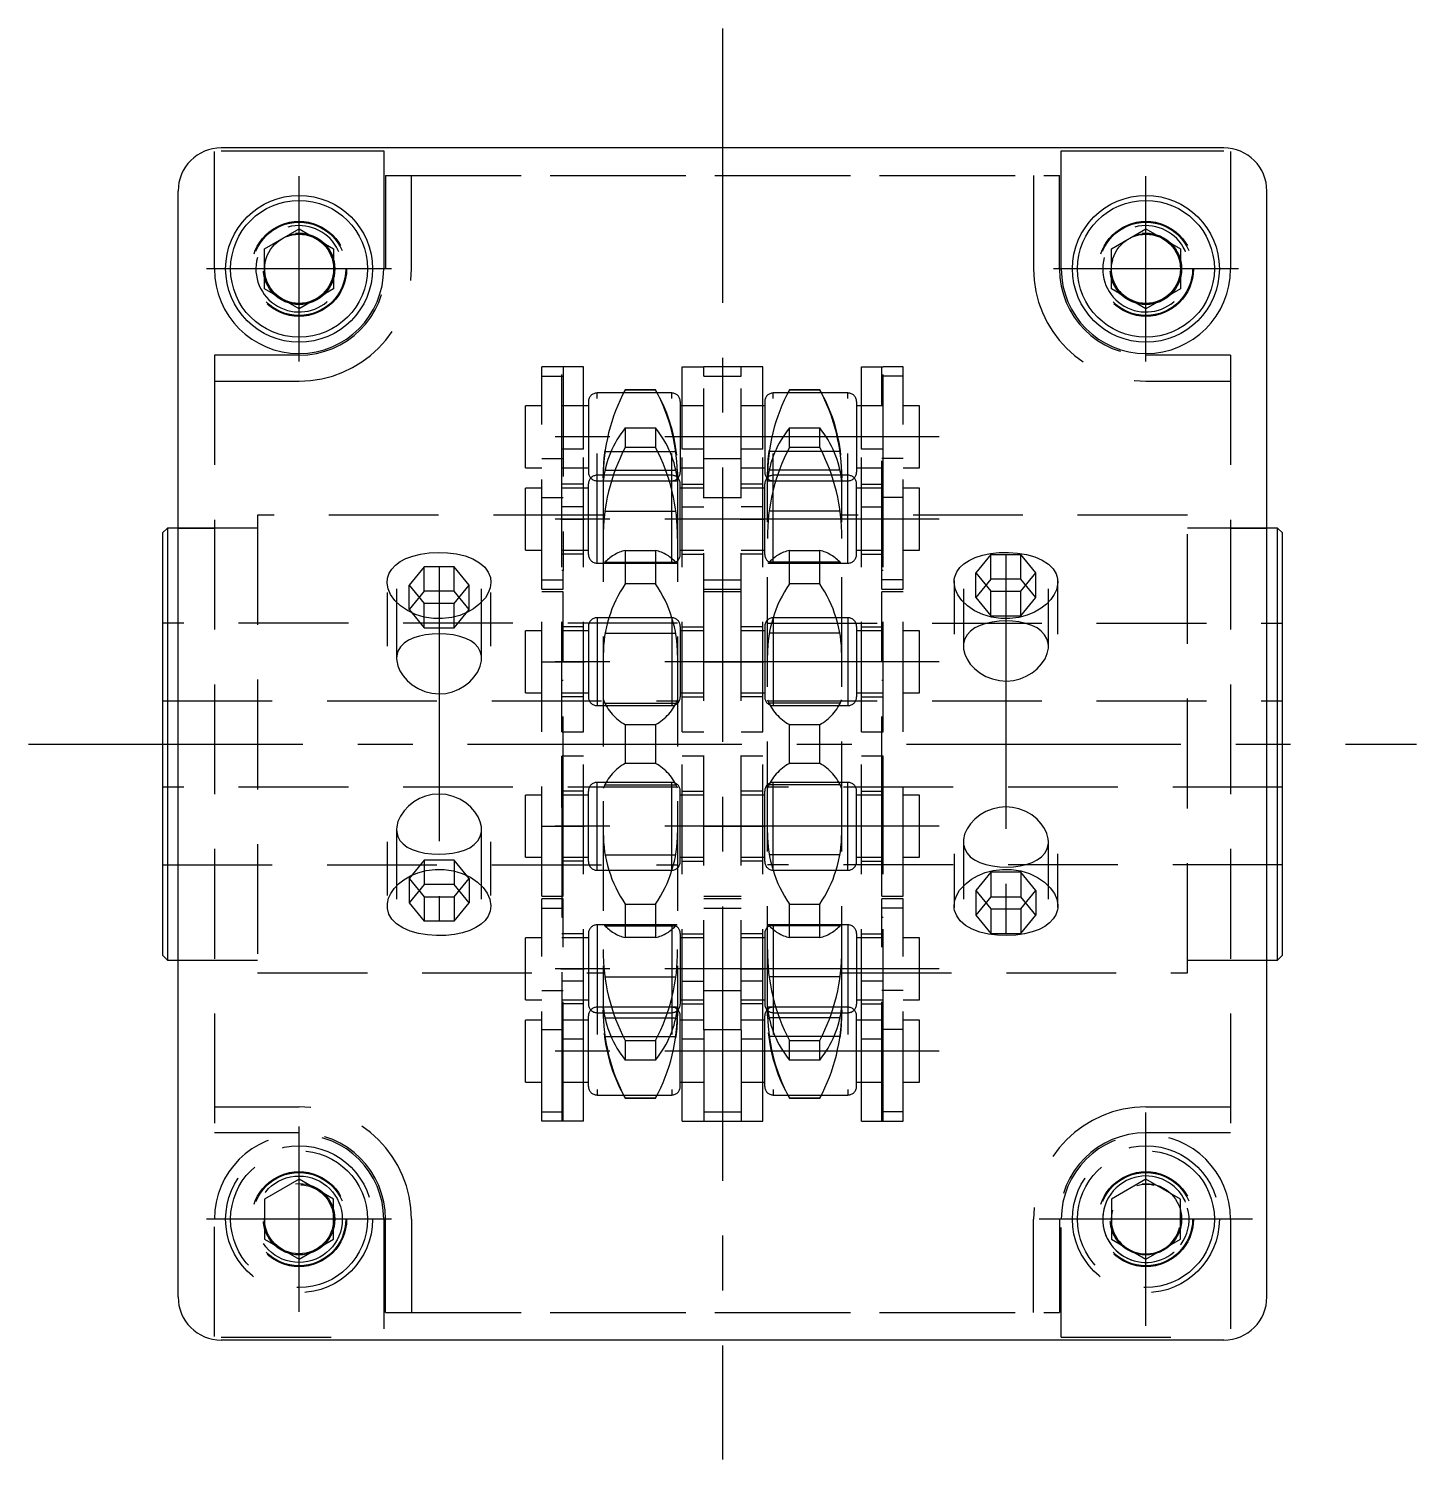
# Model space of a CAD drawing. Extents: x -8 to 168, y -8 to 177.
# Drawn here: x -7.7 to 72.5, y 94.1 to 176.9 of the extents above; entities that cross this region are included whole.
import ezdxf

# ---------------------------------------------------------------- set-up
doc = ezdxf.new("R2010")
doc.units = 0
doc.header["$LTSCALE"] = 0.5
doc.linetypes.add('CENTER', pattern=[50.8, 31.75, -6.35, 6.35, -6.35])
doc.linetypes.add('DASHED', pattern=[19.05, 12.7, -6.35])
for name, color, linetype in [('MSM_CENTER', 1, 'CENTER'), ('MSM_CONTINUOUS', 7, 'CONTINUOUS'), ('MSM_DASHED', 4, 'DASHED')]:
    doc.layers.add(name, color=color, linetype=linetype)

msp = doc.modelspace()

# ---------------------------------------------------------------- linework, layer by layer
at = {"layer": 'MSM_CENTER'}
for p, q in [((32.4, 176.859), (32.4, 94.059)), ((7.9, 157.604), (7.9, 168.314)), ((56.9, 157.604), (56.9, 168.314)), ((13.255, 162.959), (2.545, 162.959)), ((62.255, 162.959), (51.545, 162.959)), ((44.94, 153.232), (19.86, 153.232)), ((44.94, 148.47), (19.86, 148.47)), ((23.038, 148.471), (24.413, 148.471)), ((31.382, 148.471), (30.007, 148.471)), ((33.418, 148.471), (34.793, 148.471)), ((41.763, 148.471), (40.388, 148.471)), ((48.8, 146.419), (48.8, 124.499)), ((16, 145.712), (16, 125.206)), ((44.94, 140.222), (19.86, 140.222)), ((23.038, 140.221), (24.413, 140.221)), ((31.382, 140.221), (30.007, 140.221)), ((33.418, 140.221), (34.793, 140.221)), ((41.763, 140.221), (40.388, 140.221)), ((-7.75, 135.459), (72.55, 135.459)), ((44.94, 130.697), (19.86, 130.697)), ((23.038, 130.698), (24.413, 130.698)), ((31.382, 130.698), (30.007, 130.698)), ((33.418, 130.698), (34.793, 130.698)), ((41.763, 130.698), (40.388, 130.698)), ((44.94, 122.449), (19.86, 122.449)), ((23.038, 122.448), (24.413, 122.448)), ((31.382, 122.448), (30.007, 122.448)), ((33.418, 122.448), (34.793, 122.448)), ((41.763, 122.448), (40.388, 122.448)), ((44.94, 117.686), (19.86, 117.686)), ((56.9, 101.785), (56.9, 114.133)), ((7.9, 102.604), (7.9, 113.314)), ((13.255, 107.959), (2.545, 107.959)), ((63.074, 107.959), (50.726, 107.959))]:
    msp.add_line(p, q, dxfattribs=at)
at = {"layer": 'MSM_CONTINUOUS'}
for p, q in [((3, 162.959), (3, 169.754)), ((61.4, 169.959), (3.4, 169.959)), ((61.4, 169.959), (3.4, 169.959)), ((3.4, 169.786), (12.8, 169.786)), ((12.8, 169.786), (12.8, 162.959)), ((52, 162.959), (52, 169.786)), ((52, 169.786), (61.4, 169.786)), ((61.8, 169.754), (61.8, 162.959)), ((0.9, 103.459), (0.9, 167.459)), ((63.9, 103.459), (63.9, 167.459)), ((5.9, 164.114), (7.9, 165.269)), ((7.9, 165.269), (9.9, 164.114)), ((54.9, 164.114), (56.9, 165.269)), ((56.9, 165.269), (58.9, 164.114)), ((5.9, 161.805), (5.9, 164.114)), ((9.9, 164.114), (9.9, 161.805)), ((54.9, 161.805), (54.9, 164.114)), ((58.9, 164.114), (58.9, 161.805)), ((7.9, 160.65), (5.9, 161.805)), ((9.9, 161.805), (7.9, 160.65)), ((56.9, 160.65), (54.9, 161.805)), ((58.9, 161.805), (56.9, 160.65)), ((0.283, 147.959), (0, 147.676)), ((0, 147.676), (0, 123.242)), ((0.9, 147.959), (0.283, 147.959)), ((0.283, 147.959), (0.283, 122.959)), ((64.517, 147.959), (63.9, 147.959)), ((64.8, 147.676), (64.517, 147.959)), ((64.517, 122.959), (64.517, 147.959)), ((64.8, 123.242), (64.8, 147.676)), ((0, 123.242), (0.283, 122.959)), ((0.283, 122.959), (0.9, 122.959)), ((63.9, 122.959), (64.517, 122.959)), ((64.517, 122.959), (64.8, 123.242)), ((61.4, 100.959), (3.4, 100.959)), ((61.4, 100.959), (3.4, 100.959))]:
    msp.add_line(p, q, dxfattribs=at)
for centre, radius in [((7.9, 162.959), 4.25), ((7.9, 162.959), 3.961), ((56.9, 162.959), 4.25), ((56.9, 162.959), 3.961), ((7.9, 162.959), 2), ((56.9, 162.959), 2)]:
    msp.add_circle(centre, radius, dxfattribs=at)
for centre, radius, start, end in [((3.4, 167.459), 2.5, 90, 180), ((3.4, 167.459), 2.5, 90, 180), ((61.4, 167.459), 2.5, 0, 90), ((61.4, 167.459), 2.5, 0, 90), ((7.9, 162.959), 4.9, 180, 360), ((56.9, 162.959), 4.9, 180, 360), ((3.4, 103.459), 2.5, 180, 270), ((3.4, 103.459), 2.5, 180, 270), ((61.4, 103.459), 2.5, 270, 0), ((61.4, 103.459), 2.5, 270, 0)]:
    msp.add_arc(centre, radius, start, end, dxfattribs=at)
at = {"layer": 'MSM_DASHED'}
for p, q in [((12.9, 168.359), (12.9, 162.959)), ((12.9, 168.359), (51.9, 168.359)), ((14.4, 162.959), (14.4, 168.359)), ((14.4, 168.359), (50.4, 168.359)), ((50.4, 168.359), (50.4, 162.959)), ((51.9, 162.959), (51.9, 168.359)), ((7.9, 157.959), (3, 157.959)), ((3, 157.959), (3, 112.959)), ((61.8, 157.959), (56.9, 157.959)), ((61.8, 157.959), (61.8, 112.959)), ((23.1, 157.282), (21.94, 157.282)), ((21.94, 144.42), (21.94, 157.282)), ((21.94, 156.74), (23.19, 156.74)), ((23.1, 150.495), (23.1, 157.282)), ((24.35, 157.282), (23.1, 157.282)), ((23.19, 157.282), (23.19, 145.505)), ((24.35, 152.52), (24.35, 157.282)), ((30.07, 157.282), (31.32, 157.282)), ((30.07, 152.52), (30.07, 157.282)), ((33.48, 157.282), (31.32, 157.282)), ((31.32, 156.74), (31.32, 157.282)), ((31.32, 156.74), (33.48, 156.74)), ((31.32, 140.161), (31.32, 156.74)), ((33.48, 156.74), (33.48, 157.282)), ((34.73, 157.282), (33.48, 157.282)), ((33.48, 140.161), (33.48, 156.74)), ((34.73, 152.52), (34.73, 157.282)), ((40.45, 152.52), (40.45, 157.282)), ((40.45, 157.282), (41.7, 157.282)), ((41.61, 145.505), (41.61, 157.282)), ((42.86, 156.74), (41.61, 156.74)), ((42.86, 157.282), (41.7, 157.282)), ((41.7, 150.495), (41.7, 157.282)), ((42.86, 144.42), (42.86, 157.282)), ((3, 156.459), (7.9, 156.459)), ((29.46, 155.772), (25.14, 155.772)), ((25.14, 145.93), (25.14, 155.772)), ((26.776, 155.929), (26.691, 155.775)), ((28.524, 155.959), (26.776, 155.959)), ((26.776, 155.959), (26.776, 155.929)), ((28.524, 155.929), (26.776, 155.929)), ((28.524, 155.959), (28.524, 155.929)), ((28.609, 155.776), (28.524, 155.929)), ((29.46, 145.93), (29.46, 155.772)), ((39.66, 155.772), (35.34, 155.772)), ((35.34, 145.93), (35.34, 155.772)), ((36.276, 155.929), (36.191, 155.775)), ((38.024, 155.959), (36.276, 155.959)), ((36.276, 155.929), (36.276, 155.959)), ((38.024, 155.929), (36.276, 155.929)), ((38.024, 155.929), (38.024, 155.959)), ((38.109, 155.776), (38.024, 155.929)), ((39.66, 145.93), (39.66, 155.772)), ((56.9, 156.459), (61.8, 156.459)), ((21, 151.437), (21, 155.027)), ((21.94, 155.027), (21, 155.027)), ((24.35, 155.027), (23.1, 155.027)), ((24.64, 155.027), (24.35, 155.027)), ((24.64, 155.272), (24.64, 151.192)), ((29.96, 155.272), (29.96, 151.192)), ((30.07, 155.027), (29.96, 155.027)), ((31.32, 155.027), (30.07, 155.027)), ((34.73, 155.027), (33.48, 155.027)), ((34.84, 155.027), (34.73, 155.027)), ((34.84, 155.272), (34.84, 151.192)), ((40.16, 155.272), (40.16, 151.192)), ((40.45, 155.027), (40.16, 155.027)), ((41.7, 155.027), (40.45, 155.027)), ((43.8, 155.027), (42.86, 155.027)), ((43.8, 151.437), (43.8, 155.027)), ((26.776, 153.747), (28.524, 153.747)), ((26.776, 153.747), (26.776, 152.625)), ((28.524, 153.747), (28.524, 152.625)), ((36.276, 153.747), (38.024, 153.747)), ((36.276, 152.625), (36.276, 153.747)), ((38.024, 152.625), (38.024, 153.747)), ((24.35, 152.521), (23.1, 152.521)), ((24.35, 152.52), (23.19, 152.52)), ((24.35, 136.171), (24.35, 152.52)), ((25.604, 152.442), (25.597, 152.39)), ((25.597, 152.39), (29.703, 152.39)), ((28.524, 152.625), (26.776, 152.625)), ((31.32, 152.521), (30.07, 152.521)), ((31.32, 152.52), (30.07, 152.52)), ((30.07, 136.171), (30.07, 152.52)), ((34.73, 152.521), (33.48, 152.521)), ((34.73, 152.52), (33.48, 152.52)), ((34.73, 136.171), (34.73, 152.52)), ((39.203, 152.39), (35.097, 152.39)), ((38.024, 152.625), (36.276, 152.625)), ((39.203, 152.39), (39.199, 152.418)), ((41.7, 152.521), (40.45, 152.521)), ((41.61, 152.52), (40.45, 152.52)), ((40.45, 136.171), (40.45, 152.52)), ((21.94, 151.977), (23.19, 151.977)), ((31.32, 151.977), (33.48, 151.977)), ((42.86, 151.977), (41.61, 151.977)), ((21, 151.437), (21.94, 151.437)), ((23.1, 151.437), (24.35, 151.437)), ((24.35, 151.437), (24.64, 151.437)), ((29.46, 151.01), (25.14, 151.01)), ((25.5, 151.197), (25.5, 119.722)), ((25.501, 150.866), (25.502, 151.004)), ((25.597, 151.305), (29.703, 151.305)), ((29.783, 150.804), (29.796, 150.7)), ((29.799, 150.87), (29.799, 150.825)), ((29.8, 151.197), (29.8, 119.722)), ((29.96, 151.437), (30.07, 151.437)), ((30.07, 151.437), (31.32, 151.437)), ((33.48, 151.437), (34.73, 151.437)), ((34.73, 151.437), (34.84, 151.437)), ((35, 119.722), (35, 151.197)), ((35.001, 150.822), (35.001, 150.861)), ((39.203, 151.305), (35.097, 151.305)), ((39.66, 151.01), (35.34, 151.01)), ((39.257, 150.997), (39.203, 151.305)), ((39.283, 150.804), (39.296, 150.7)), ((39.298, 151.002), (39.299, 150.866)), ((39.3, 119.722), (39.3, 151.197)), ((40.16, 151.437), (40.45, 151.437)), ((40.45, 151.437), (41.7, 151.437)), ((42.86, 151.437), (43.8, 151.437)), ((21, 146.675), (21, 150.265)), ((21.94, 150.265), (21, 150.265)), ((24.35, 150.496), (23.1, 150.496)), ((23.1, 136.171), (23.1, 150.495)), ((24.35, 150.495), (23.1, 150.495)), ((24.35, 150.266), (23.1, 150.266)), ((24.35, 150.265), (23.19, 150.265)), ((24.64, 150.265), (24.35, 150.265)), ((24.64, 146.43), (24.64, 150.51)), ((25.14, 150.692), (29.46, 150.692)), ((25.5, 150.692), (29.8, 150.692)), ((29.96, 146.43), (29.96, 150.51)), ((30.07, 150.265), (29.96, 150.265)), ((30.07, 150.496), (31.32, 150.496)), ((30.07, 150.495), (31.32, 150.495)), ((31.32, 150.266), (30.07, 150.266)), ((31.32, 150.265), (30.07, 150.265)), ((34.73, 150.496), (33.48, 150.496)), ((34.73, 150.495), (33.48, 150.495)), ((34.73, 150.266), (33.48, 150.266)), ((34.73, 150.265), (33.48, 150.265)), ((34.84, 150.265), (34.73, 150.265)), ((34.84, 146.43), (34.84, 150.51)), ((35, 150.692), (39.3, 150.692)), ((35.34, 150.692), (39.66, 150.692)), ((40.16, 146.43), (40.16, 150.51)), ((40.45, 150.265), (40.16, 150.265)), ((40.45, 150.496), (41.7, 150.496)), ((40.45, 150.495), (41.7, 150.495)), ((41.7, 150.266), (40.45, 150.266)), ((41.61, 150.265), (40.45, 150.265)), ((41.7, 136.171), (41.7, 150.495)), ((43.8, 150.265), (42.86, 150.265)), ((43.8, 146.675), (43.8, 150.265)), ((21.94, 149.725), (23.19, 149.725)), ((24.35, 149.182), (23.1, 149.182)), ((30.07, 149.182), (31.32, 149.182)), ((31.32, 149.725), (33.48, 149.725)), ((34.73, 149.182), (33.48, 149.182)), ((40.45, 149.182), (41.7, 149.182)), ((42.86, 149.725), (41.61, 149.725)), ((25.5, 148.709), (5.5, 148.709)), ((5.5, 148.709), (5.5, 122.209)), ((25.597, 148.939), (29.703, 148.939)), ((39.203, 148.939), (35.097, 148.939)), ((59.3, 148.709), (39.3, 148.709)), ((59.3, 122.209), (59.3, 148.709)), ((0.9, 147.959), (3, 147.959)), ((0.9, 147.959), (3, 147.959)), ((5.5, 147.959), (0.9, 147.959)), ((63.9, 147.959), (59.3, 147.959)), ((61.8, 147.959), (63.9, 147.959)), ((61.8, 147.959), (63.9, 147.959)), ((21, 146.675), (21.94, 146.675)), ((23.1, 146.676), (24.35, 146.676)), ((23.19, 146.675), (24.35, 146.675)), ((24.35, 146.675), (24.64, 146.675)), ((26.776, 146.666), (28.524, 146.666)), ((26.776, 146.666), (26.776, 144.722)), ((28.524, 146.666), (28.524, 144.722)), ((29.96, 146.675), (30.07, 146.675)), ((30.07, 146.676), (31.32, 146.676)), ((30.07, 146.675), (31.32, 146.675)), ((33.48, 146.676), (34.73, 146.676)), ((33.48, 146.675), (34.73, 146.675)), ((34.73, 146.675), (34.84, 146.675)), ((36.276, 146.666), (38.024, 146.666)), ((36.276, 144.722), (36.276, 146.666)), ((38.024, 144.722), (38.024, 146.666)), ((40.16, 146.675), (40.45, 146.675)), ((40.45, 146.676), (41.7, 146.676)), ((40.45, 146.675), (41.61, 146.675)), ((42.86, 146.675), (43.8, 146.675)), ((13.267, 145.585), (13.476, 145.808)), ((13.476, 145.808), (13.755, 146.014)), ((13.755, 146.014), (14.081, 146.187)), ((14.081, 146.187), (14.485, 146.338)), ((14.485, 146.338), (14.925, 146.449)), ((14.925, 146.449), (15.428, 146.523)), ((15.428, 146.523), (15.946, 146.551)), ((15.946, 146.551), (16.484, 146.531)), ((16.484, 146.531), (17.009, 146.461)), ((17.009, 146.461), (17.505, 146.341)), ((17.505, 146.341), (17.957, 146.169)), ((17.957, 146.169), (18.337, 145.953)), ((18.337, 145.953), (18.645, 145.69)), ((24.35, 146.446), (23.1, 146.446)), ((24.35, 146.445), (23.19, 146.445)), ((25.14, 145.93), (29.46, 145.93)), ((25.549, 145.93), (25.535, 145.937)), ((25.55, 145.93), (29.75, 145.93)), ((25.597, 145.974), (25.601, 145.979)), ((25.597, 145.974), (29.703, 145.974)), ((29.751, 145.93), (29.703, 145.974)), ((30.07, 146.446), (31.32, 146.446)), ((30.07, 146.445), (31.32, 146.445)), ((34.73, 146.446), (33.48, 146.446)), ((34.73, 146.445), (33.48, 146.445)), ((35.049, 145.93), (35.035, 145.937)), ((35.05, 145.93), (39.25, 145.93)), ((39.203, 145.974), (35.097, 145.974)), ((35.34, 145.93), (39.66, 145.93)), ((39.199, 145.979), (39.203, 145.974)), ((39.251, 145.93), (39.203, 145.974)), ((40.45, 146.446), (41.7, 146.446)), ((40.45, 146.445), (41.61, 146.445)), ((46.138, 145.67), (46.368, 145.884)), ((46.368, 145.884), (46.67, 146.081)), ((46.67, 146.081), (47.018, 146.244)), ((47.018, 146.244), (47.443, 146.383)), ((47.934, 146.419), (47.068, 145.359)), ((47.443, 146.383), (47.901, 146.48)), ((47.901, 146.48), (48.416, 146.539)), ((47.934, 145.005), (47.934, 146.419)), ((47.934, 146.419), (49.666, 146.419)), ((48.416, 146.539), (48.941, 146.55)), ((48.941, 146.55), (49.477, 146.512)), ((49.477, 146.512), (49.994, 146.423)), ((49.666, 145.005), (49.666, 146.419)), ((50.532, 145.359), (49.666, 146.419)), ((49.994, 146.423), (50.475, 146.285)), ((50.475, 146.285), (50.906, 146.095)), ((50.906, 146.095), (51.257, 145.864)), ((51.257, 145.864), (51.532, 145.587)), ((13.001, 144.772), (13.023, 145.062)), ((13.023, 145.062), (13.114, 145.336)), ((13.114, 145.336), (13.267, 145.585)), ((15.134, 145.712), (14.268, 144.652)), ((15.134, 144.298), (15.134, 145.712)), ((16.866, 145.712), (15.134, 145.712)), ((16.866, 144.298), (16.866, 145.712)), ((17.732, 144.652), (16.866, 145.712)), ((18.645, 145.69), (18.848, 145.41)), ((18.848, 145.41), (18.969, 145.099)), ((18.969, 145.099), (18.999, 144.802)), ((21.94, 144.962), (23.1, 144.962)), ((23.19, 145.505), (23.1, 145.505)), ((23.1, 144.962), (23.19, 144.962)), ((23.19, 144.42), (23.19, 145.505)), ((31.32, 144.962), (33.48, 144.962)), ((41.7, 145.505), (41.61, 145.505)), ((41.61, 144.42), (41.61, 145.505)), ((41.7, 144.962), (41.61, 144.962)), ((42.86, 144.962), (41.7, 144.962)), ((45.8, 144.828), (45.813, 145.007)), ((45.8, 144.925), (45.8, 141.823)), ((45.813, 145.007), (45.841, 145.139)), ((45.841, 145.139), (45.962, 145.429)), ((45.962, 145.429), (46.138, 145.67)), ((47.068, 143.945), (47.068, 145.359)), ((47.068, 145.359), (47.934, 144.298)), ((47.934, 145.005), (47.068, 143.945)), ((49.666, 145.005), (47.934, 145.005)), ((49.666, 144.298), (50.532, 145.359)), ((50.532, 143.945), (49.666, 145.005)), ((50.532, 143.945), (50.532, 145.359)), ((51.532, 145.587), (51.702, 145.301)), ((51.702, 145.301), (51.782, 145.038)), ((51.782, 145.038), (51.789, 144.988)), ((51.789, 144.988), (51.8, 144.85)), ((51.8, 141.823), (51.8, 144.925)), ((13, 144.218), (13, 141.116)), ((13.059, 144.443), (13.001, 144.772)), ((13.199, 144.117), (13.059, 144.443)), ((13.442, 143.773), (13.199, 144.117)), ((13.542, 144.446), (13.542, 140.407)), ((14.268, 143.237), (14.268, 144.652)), ((14.268, 144.652), (15.134, 143.591)), ((15.134, 144.298), (14.268, 143.237)), ((16.866, 144.298), (15.134, 144.298)), ((16.866, 143.591), (17.732, 144.652)), ((17.732, 143.237), (16.866, 144.298)), ((17.732, 143.237), (17.732, 144.652)), ((18.458, 140.407), (18.458, 144.446)), ((18.847, 144.206), (18.678, 143.925)), ((18.956, 144.497), (18.847, 144.206)), ((18.999, 144.802), (18.956, 144.497)), ((19, 141.116), (19, 144.218)), ((21.94, 144.42), (23.1, 144.42)), ((21.94, 126.647), (21.94, 144.272)), ((23.19, 144.272), (21.94, 144.272)), ((23.1, 144.42), (23.19, 144.42)), ((23.19, 130.697), (23.19, 144.272)), ((28.524, 144.722), (26.776, 144.722)), ((31.32, 144.42), (33.48, 144.42)), ((33.48, 144.272), (31.32, 144.272)), ((38.024, 144.722), (36.276, 144.722)), ((41.61, 144.42), (41.7, 144.42)), ((41.61, 130.697), (41.61, 144.272)), ((42.86, 144.272), (41.61, 144.272)), ((41.7, 144.42), (42.86, 144.42)), ((42.86, 126.647), (42.86, 144.272)), ((45.86, 144.439), (45.8, 144.828)), ((46.012, 144.094), (45.86, 144.439)), ((46.248, 143.766), (46.012, 144.094)), ((46.341, 144.446), (46.341, 141.114)), ((47.934, 142.884), (47.934, 144.298)), ((47.934, 144.298), (49.666, 144.298)), ((49.666, 142.884), (49.666, 144.298)), ((51.258, 141.114), (51.258, 144.446)), ((51.592, 144.102), (51.402, 143.826)), ((51.724, 144.39), (51.592, 144.102)), ((51.792, 144.692), (51.724, 144.39)), ((51.8, 144.822), (51.792, 144.692)), ((51.8, 144.85), (51.8, 144.822)), ((13.764, 143.462), (13.442, 143.773)), ((14.173, 143.182), (13.764, 143.462)), ((15.134, 142.177), (15.134, 143.591)), ((16.866, 143.591), (15.134, 143.591)), ((16.866, 142.177), (16.866, 143.591)), ((17.999, 143.288), (17.65, 143.087)), ((18.31, 143.524), (17.999, 143.288)), ((18.678, 143.925), (18.31, 143.524)), ((46.584, 143.446), (46.248, 143.766)), ((46.989, 143.172), (46.584, 143.446)), ((47.068, 143.945), (47.934, 142.884)), ((49.666, 142.884), (50.532, 143.945)), ((50.839, 143.314), (50.455, 143.089)), ((51.145, 143.556), (50.839, 143.314)), ((51.402, 143.826), (51.145, 143.556)), ((29.8, 142.459), (0, 142.459)), ((14.637, 142.96), (14.173, 143.182)), ((14.268, 143.237), (15.134, 142.177)), ((15.145, 142.804), (14.637, 142.96)), ((15.677, 142.721), (15.145, 142.804)), ((16.207, 142.713), (15.677, 142.721)), ((16.731, 142.777), (16.207, 142.713)), ((17.205, 142.903), (16.731, 142.777)), ((16.866, 142.177), (17.732, 143.237)), ((17.65, 143.087), (17.205, 142.903)), ((25.14, 142.762), (25.14, 137.682)), ((29.46, 142.762), (25.14, 142.762)), ((29.46, 142.762), (29.46, 137.682)), ((29.494, 142.755), (29.484, 142.788)), ((35, 142.459), (64.8, 142.459)), ((35.316, 142.788), (35.308, 142.76)), ((35.34, 142.762), (35.34, 137.682)), ((39.66, 142.762), (35.34, 142.762)), ((39.66, 142.762), (39.66, 137.682)), ((47.459, 142.952), (46.989, 143.172)), ((47.646, 142.439), (47.306, 142.326)), ((47.968, 142.799), (47.459, 142.952)), ((48.008, 142.517), (47.646, 142.439)), ((47.934, 142.884), (49.666, 142.884)), ((48.497, 142.719), (47.968, 142.799)), ((48.404, 142.565), (48.008, 142.517)), ((48.8, 142.581), (48.404, 142.565)), ((49.034, 142.714), (48.497, 142.719)), ((49.187, 142.566), (48.8, 142.581)), ((49.543, 142.78), (49.034, 142.714)), ((49.554, 142.523), (49.187, 142.566)), ((50.033, 142.912), (49.543, 142.78)), ((49.948, 142.441), (49.554, 142.523)), ((50.296, 142.325), (49.948, 142.441)), ((50.455, 143.089), (50.033, 142.912)), ((14.532, 141.603), (14.231, 141.467)), ((14.864, 141.705), (14.532, 141.603)), ((15.224, 141.776), (14.864, 141.705)), ((15.134, 142.177), (16.866, 142.177)), ((15.595, 141.817), (15.224, 141.776)), ((16.004, 141.832), (15.595, 141.817)), ((16.402, 141.817), (16.004, 141.832)), ((16.819, 141.769), (16.402, 141.817)), ((17.198, 141.689), (16.819, 141.769)), ((17.545, 141.573), (17.198, 141.689)), ((21, 138.427), (21, 142.017)), ((21.94, 142.017), (21, 142.017)), ((24.35, 142.247), (23.1, 142.247)), ((24.35, 142.246), (23.1, 142.246)), ((24.35, 142.016), (23.1, 142.016)), ((24.64, 142.017), (23.19, 142.017)), ((24.64, 142.262), (24.64, 138.182)), ((25.601, 141.898), (25.597, 141.876)), ((25.597, 141.876), (29.703, 141.876)), ((29.96, 142.262), (29.96, 138.182)), ((31.32, 142.017), (29.96, 142.017)), ((30.07, 142.247), (31.32, 142.247)), ((30.07, 142.246), (31.32, 142.246)), ((31.32, 142.016), (30.07, 142.016)), ((34.73, 142.247), (33.48, 142.247)), ((34.73, 142.246), (33.48, 142.246)), ((34.84, 142.017), (33.48, 142.017)), ((34.73, 142.016), (33.48, 142.016)), ((34.84, 142.262), (34.84, 138.182)), ((39.203, 141.876), (35.097, 141.876)), ((39.203, 141.876), (39.199, 141.898)), ((40.16, 142.262), (40.16, 138.182)), ((41.61, 142.017), (40.16, 142.017)), ((40.45, 142.247), (41.7, 142.247)), ((40.45, 142.246), (41.7, 142.246)), ((41.7, 142.016), (40.45, 142.016)), ((43.8, 142.017), (42.86, 142.017)), ((43.8, 138.427), (43.8, 142.017)), ((46.551, 141.774), (46.412, 141.516)), ((46.749, 141.993), (46.551, 141.774)), ((47.007, 142.179), (46.749, 141.993)), ((47.306, 142.326), (47.007, 142.179)), ((50.6, 142.175), (50.296, 142.325)), ((50.848, 141.996), (50.6, 142.175)), ((51.041, 141.786), (50.848, 141.996)), ((51.173, 141.553), (51.041, 141.786)), ((13.623, 140.834), (13.55, 140.553)), ((13.762, 141.076), (13.623, 140.834)), ((13.971, 141.292), (13.762, 141.076)), ((14.231, 141.467), (13.971, 141.292)), ((17.839, 141.427), (17.545, 141.573)), ((18.078, 141.25), (17.839, 141.427)), ((18.259, 141.047), (18.078, 141.25)), ((18.385, 140.812), (18.259, 141.047)), ((18.449, 140.558), (18.385, 140.812)), ((46.349, 141.247), (46.341, 141.116)), ((46.341, 141.116), (46.352, 140.951)), ((46.412, 141.516), (46.349, 141.247)), ((46.352, 140.951), (46.42, 140.664)), ((51.246, 141.285), (51.173, 141.553)), ((51.191, 140.696), (51.254, 141.007)), ((51.258, 141.116), (51.246, 141.285)), ((51.254, 141.007), (51.258, 141.116)), ((13.55, 140.553), (13.542, 140.409)), ((13.542, 140.409), (13.549, 140.275)), ((13.549, 140.275), (13.613, 139.977)), ((13.613, 139.977), (13.733, 139.69)), ((18.242, 139.645), (18.384, 139.966)), ((18.384, 139.966), (18.45, 140.263)), ((18.458, 140.409), (18.449, 140.558)), ((18.45, 140.263), (18.458, 140.409)), ((21.94, 140.222), (23.19, 140.222)), ((31.32, 140.222), (33.48, 140.222)), ((31.32, 118.911), (31.32, 140.161)), ((33.48, 118.911), (33.48, 140.161)), ((42.86, 140.222), (41.61, 140.222)), ((46.42, 140.664), (46.552, 140.369)), ((46.552, 140.369), (46.739, 140.088)), ((46.739, 140.088), (46.986, 139.82)), ((50.61, 139.816), (50.862, 140.09)), ((50.862, 140.09), (51.062, 140.393)), ((51.062, 140.393), (51.191, 140.696)), ((13.733, 139.69), (13.914, 139.403)), ((13.914, 139.403), (14.151, 139.129)), ((14.151, 139.129), (14.443, 138.878)), ((17.781, 139.063), (18.04, 139.343)), ((18.04, 139.343), (18.242, 139.645)), ((23.19, 139.137), (23.1, 139.137)), ((41.7, 139.137), (41.61, 139.137)), ((46.986, 139.82), (47.285, 139.579)), ((47.285, 139.579), (47.636, 139.374)), ((47.636, 139.374), (48.015, 139.223)), ((48.015, 139.223), (48.432, 139.13)), ((48.432, 139.13), (48.831, 139.104)), ((48.831, 139.104), (49.241, 139.141)), ((49.241, 139.141), (49.616, 139.233)), ((49.616, 139.233), (49.979, 139.381)), ((49.979, 139.381), (50.311, 139.576)), ((50.311, 139.576), (50.61, 139.816)), ((14.443, 138.878), (14.784, 138.662)), ((14.784, 138.662), (15.173, 138.493)), ((15.173, 138.493), (15.573, 138.392)), ((15.573, 138.392), (16, 138.355)), ((16, 138.355), (16.392, 138.386)), ((16.392, 138.386), (16.785, 138.479)), ((16.785, 138.479), (17.144, 138.625)), ((17.144, 138.625), (17.48, 138.823)), ((17.48, 138.823), (17.781, 139.063)), ((21, 138.427), (21.94, 138.427)), ((23.1, 138.426), (24.35, 138.426)), ((23.19, 138.427), (24.64, 138.427)), ((29.96, 138.427), (31.32, 138.427)), ((30.07, 138.426), (31.32, 138.426)), ((33.48, 138.427), (34.84, 138.427)), ((33.48, 138.426), (34.73, 138.426)), ((40.16, 138.427), (41.61, 138.427)), ((40.45, 138.426), (41.7, 138.426)), ((42.86, 138.427), (43.8, 138.427)), ((0, 137.959), (29.8, 137.959)), ((24.35, 138.196), (23.1, 138.196)), ((24.35, 138.197), (23.19, 138.197)), ((25.14, 137.682), (29.46, 137.682)), ((25.597, 137.825), (29.703, 137.825)), ((25.597, 137.825), (25.661, 137.681)), ((29.659, 137.723), (29.703, 137.825)), ((30.07, 138.197), (31.32, 138.197)), ((30.07, 138.196), (31.32, 138.196)), ((34.73, 138.197), (33.48, 138.197)), ((34.73, 138.196), (33.48, 138.196)), ((35, 137.959), (64.8, 137.959)), ((39.203, 137.825), (35.097, 137.825)), ((35.097, 137.825), (35.142, 137.721)), ((35.34, 137.682), (39.66, 137.682)), ((39.139, 137.681), (39.203, 137.825)), ((40.45, 138.197), (41.61, 138.197)), ((40.45, 138.196), (41.7, 138.196)), ((23.1, 136.171), (24.35, 136.171)), ((23.19, 136.172), (24.35, 136.172)), ((26.776, 136.581), (28.524, 136.581)), ((26.776, 136.581), (26.776, 134.337)), ((28.524, 136.581), (28.524, 134.337)), ((30.07, 136.172), (31.32, 136.172)), ((30.07, 136.171), (31.32, 136.171)), ((33.48, 136.172), (34.73, 136.172)), ((33.48, 136.171), (34.73, 136.171)), ((36.276, 136.581), (38.024, 136.581)), ((36.276, 134.337), (36.276, 136.581)), ((38.024, 134.337), (38.024, 136.581)), ((40.45, 136.172), (41.61, 136.172)), ((40.45, 136.171), (41.7, 136.171)), ((23.1, 131.782), (23.1, 134.748)), ((24.35, 134.748), (23.1, 134.748)), ((24.35, 134.747), (23.19, 134.747)), ((24.35, 118.398), (24.35, 134.747)), ((28.524, 134.337), (26.776, 134.337)), ((31.32, 134.748), (30.07, 134.748)), ((30.07, 118.398), (30.07, 134.747)), ((31.32, 134.747), (30.07, 134.747)), ((34.73, 134.748), (33.48, 134.748)), ((34.73, 134.747), (33.48, 134.747)), ((34.73, 118.398), (34.73, 134.747)), ((38.024, 134.337), (36.276, 134.337)), ((41.7, 134.748), (40.45, 134.748)), ((40.45, 118.398), (40.45, 134.747)), ((41.61, 134.747), (40.45, 134.747)), ((41.7, 131.782), (41.7, 134.748)), ((29.8, 132.959), (0, 132.959)), ((15.595, 132.531), (15.224, 132.442)), ((16.004, 132.563), (15.595, 132.531)), ((16.402, 132.531), (16.004, 132.563)), ((16.819, 132.428), (16.402, 132.531)), ((21, 128.902), (21, 132.492)), ((21.94, 132.492), (21, 132.492)), ((24.35, 132.723), (23.1, 132.723)), ((24.35, 132.493), (23.1, 132.493)), ((24.35, 132.722), (23.19, 132.722)), ((24.35, 132.492), (23.19, 132.492)), ((24.64, 132.492), (24.35, 132.492)), ((24.64, 128.657), (24.64, 132.737)), ((25.14, 128.157), (25.14, 133.237)), ((29.46, 133.237), (25.14, 133.237)), ((25.661, 133.237), (25.597, 133.093)), ((25.597, 133.093), (29.703, 133.093)), ((29.46, 128.157), (29.46, 133.237)), ((29.703, 133.093), (29.658, 133.198)), ((29.96, 128.657), (29.96, 132.737)), ((30.07, 132.492), (29.96, 132.492)), ((30.07, 132.723), (31.32, 132.723)), ((30.07, 132.722), (31.32, 132.722)), ((31.32, 132.493), (30.07, 132.493)), ((31.32, 132.492), (30.07, 132.492)), ((34.73, 132.723), (33.48, 132.723)), ((34.73, 132.722), (33.48, 132.722)), ((34.73, 132.493), (33.48, 132.493)), ((34.73, 132.492), (33.48, 132.492)), ((34.84, 132.492), (34.73, 132.492)), ((34.84, 128.657), (34.84, 132.737)), ((64.8, 132.959), (35, 132.959)), ((35.141, 133.196), (35.097, 133.093)), ((39.203, 133.093), (35.097, 133.093)), ((35.34, 128.157), (35.34, 133.237)), ((39.66, 133.237), (35.34, 133.237)), ((39.203, 133.093), (39.139, 133.237)), ((39.66, 128.157), (39.66, 133.237)), ((40.16, 128.657), (40.16, 132.737)), ((40.45, 132.492), (40.16, 132.492)), ((40.45, 132.723), (41.7, 132.723)), ((40.45, 132.722), (41.61, 132.722)), ((41.7, 132.493), (40.45, 132.493)), ((41.61, 132.492), (40.45, 132.492)), ((43.8, 132.492), (42.86, 132.492)), ((43.8, 128.902), (43.8, 132.492)), ((14.231, 131.866), (13.971, 131.589)), ((14.532, 132.105), (14.231, 131.866)), ((14.864, 132.297), (14.532, 132.105)), ((15.224, 132.442), (14.864, 132.297)), ((17.198, 132.266), (16.819, 132.428)), ((17.545, 132.05), (17.198, 132.266)), ((17.839, 131.8), (17.545, 132.05)), ((18.078, 131.527), (17.839, 131.8)), ((23.1, 131.782), (23.1, 118.398)), ((23.19, 131.782), (23.1, 131.782)), ((41.7, 131.782), (41.61, 131.782)), ((41.7, 118.398), (41.7, 131.782)), ((48.008, 131.693), (47.646, 131.55)), ((48.404, 131.785), (48.008, 131.693)), ((48.8, 131.815), (48.404, 131.785)), ((49.187, 131.786), (48.8, 131.815)), ((49.554, 131.704), (49.187, 131.786)), ((49.948, 131.553), (49.554, 131.704)), ((13.623, 130.974), (13.55, 130.658)), ((13.762, 131.281), (13.623, 130.974)), ((13.971, 131.589), (13.762, 131.281)), ((18.259, 131.243), (18.078, 131.527)), ((18.385, 130.948), (18.259, 131.243)), ((18.449, 130.663), (18.385, 130.948)), ((46.749, 130.843), (46.551, 130.548)), ((47.007, 131.118), (46.749, 130.843)), ((47.306, 131.354), (47.007, 131.118)), ((47.646, 131.55), (47.306, 131.354)), ((50.296, 131.353), (49.948, 131.553)), ((50.6, 131.112), (50.296, 131.353)), ((50.848, 130.847), (50.6, 131.112)), ((51.041, 130.562), (50.848, 130.847)), ((13.55, 130.658), (13.542, 130.51)), ((13.542, 130.511), (13.542, 126.473)), ((13.542, 130.51), (13.549, 130.379)), ((13.549, 130.379), (13.613, 130.112)), ((13.613, 130.112), (13.733, 129.882)), ((18.242, 129.848), (18.384, 130.103)), ((18.384, 130.103), (18.45, 130.368)), ((18.458, 130.51), (18.449, 130.663)), ((18.45, 130.368), (18.458, 130.51)), ((18.458, 126.473), (18.458, 130.512)), ((21.94, 130.697), (23.19, 130.697)), ((23.19, 126.647), (23.19, 130.697)), ((31.32, 130.697), (33.48, 130.697)), ((41.61, 126.647), (41.61, 130.697)), ((42.86, 130.697), (41.61, 130.697)), ((46.412, 130.232), (46.349, 129.936)), ((46.551, 130.548), (46.412, 130.232)), ((51.173, 130.276), (51.041, 130.562)), ((51.246, 129.977), (51.173, 130.276)), ((13, 129.802), (13, 126.701)), ((13.733, 129.882), (13.914, 129.676)), ((13.914, 129.676), (14.151, 129.498)), ((14.151, 129.498), (14.443, 129.351)), ((14.443, 129.351), (14.784, 129.235)), ((14.784, 129.235), (15.173, 129.151)), ((16.785, 129.144), (17.144, 129.216)), ((17.144, 129.216), (17.48, 129.32)), ((17.48, 129.32), (17.781, 129.458)), ((17.781, 129.458), (18.04, 129.636)), ((18.04, 129.636), (18.242, 129.848)), ((19, 126.701), (19, 129.802)), ((46.341, 129.804), (46.341, 126.473)), ((46.349, 129.936), (46.341, 129.802)), ((46.341, 129.802), (46.352, 129.642)), ((46.352, 129.642), (46.42, 129.384)), ((46.42, 129.384), (46.552, 129.143)), ((51.062, 129.162), (51.191, 129.411)), ((51.191, 129.411), (51.254, 129.695)), ((51.258, 129.802), (51.246, 129.977)), ((51.254, 129.695), (51.258, 129.802)), ((51.258, 126.473), (51.258, 129.804)), ((0, 128.459), (29.8, 128.459)), ((15.134, 128.742), (14.268, 127.681)), ((16.866, 128.742), (15.134, 128.742)), ((15.134, 128.742), (15.134, 127.328)), ((15.173, 129.151), (15.573, 129.103)), ((15.573, 129.103), (16, 129.086)), ((16, 129.086), (16.392, 129.1)), ((16.392, 129.1), (16.785, 129.144)), ((17.732, 127.681), (16.866, 128.742)), ((16.866, 128.742), (16.866, 127.328)), ((21, 128.902), (21.94, 128.902)), ((23.1, 128.903), (24.35, 128.903)), ((24.35, 128.673), (23.1, 128.673)), ((24.35, 128.672), (23.1, 128.672)), ((23.19, 128.902), (24.35, 128.902)), ((24.35, 128.902), (24.64, 128.902)), ((25.597, 129.043), (29.703, 129.043)), ((25.597, 129.043), (25.601, 129.02)), ((29.96, 128.902), (30.07, 128.902)), ((30.07, 128.903), (31.32, 128.903)), ((30.07, 128.902), (31.32, 128.902)), ((30.07, 128.673), (31.32, 128.673)), ((30.07, 128.672), (31.32, 128.672)), ((33.48, 128.903), (34.73, 128.903)), ((33.48, 128.902), (34.73, 128.902)), ((34.73, 128.673), (33.48, 128.673)), ((34.73, 128.672), (33.48, 128.672)), ((34.73, 128.902), (34.84, 128.902)), ((64.8, 128.459), (35, 128.459)), ((39.203, 129.043), (35.097, 129.043)), ((39.199, 129.02), (39.203, 129.043)), ((40.16, 128.902), (40.45, 128.902)), ((40.45, 128.903), (41.7, 128.903)), ((40.45, 128.902), (41.61, 128.902)), ((40.45, 128.673), (41.7, 128.673)), ((40.45, 128.672), (41.7, 128.672)), ((42.86, 128.902), (43.8, 128.902)), ((45.8, 129.095), (45.8, 125.994)), ((46.552, 129.143), (46.739, 128.935)), ((46.739, 128.935), (46.986, 128.752)), ((46.986, 128.752), (47.285, 128.602)), ((47.285, 128.602), (47.636, 128.482)), ((47.636, 128.482), (48.015, 128.4)), ((48.015, 128.4), (48.432, 128.351)), ((48.432, 128.351), (48.831, 128.338)), ((48.831, 128.338), (49.241, 128.357)), ((49.241, 128.357), (49.616, 128.405)), ((49.616, 128.405), (49.979, 128.487)), ((49.979, 128.487), (50.311, 128.6)), ((50.311, 128.6), (50.61, 128.749)), ((50.61, 128.749), (50.862, 128.935)), ((50.862, 128.935), (51.062, 129.162)), ((51.8, 125.994), (51.8, 129.095)), ((13.655, 127.363), (13.961, 127.604)), ((13.961, 127.604), (14.345, 127.829)), ((14.268, 127.681), (14.268, 126.267)), ((14.268, 127.681), (15.134, 126.62)), ((14.345, 127.829), (14.767, 128.006)), ((14.767, 128.006), (15.257, 128.138)), ((15.257, 128.138), (15.766, 128.204)), ((15.766, 128.204), (16.303, 128.199)), ((16.303, 128.199), (16.832, 128.12)), ((16.832, 128.12), (17.341, 127.967)), ((16.866, 126.62), (17.732, 127.681)), ((17.341, 127.967), (17.811, 127.746)), ((17.732, 127.681), (17.732, 126.267)), ((17.811, 127.746), (18.216, 127.473)), ((25.14, 128.157), (29.46, 128.157)), ((29.484, 128.131), (29.492, 128.158)), ((35.306, 128.163), (35.316, 128.131)), ((35.34, 128.157), (39.66, 128.157)), ((46.49, 127.394), (46.801, 127.631)), ((46.801, 127.631), (47.15, 127.832)), ((47.934, 128.035), (47.068, 126.974)), ((47.15, 127.832), (47.595, 128.016)), ((47.595, 128.016), (48.069, 128.141)), ((49.666, 128.035), (47.934, 128.035)), ((47.934, 128.035), (47.934, 126.62)), ((48.069, 128.141), (48.593, 128.206)), ((48.593, 128.206), (49.123, 128.198)), ((49.123, 128.198), (49.655, 128.114)), ((49.655, 128.114), (50.163, 127.959)), ((50.532, 126.974), (49.666, 128.035)), ((49.666, 128.035), (49.666, 126.62)), ((50.163, 127.959), (50.627, 127.737)), ((50.627, 127.737), (51.036, 127.457)), ((13.076, 126.529), (13.208, 126.817)), ((13.208, 126.817), (13.398, 127.093)), ((13.398, 127.093), (13.655, 127.363)), ((15.134, 127.328), (14.268, 126.267)), ((16.866, 127.328), (15.134, 127.328)), ((17.732, 126.267), (16.866, 127.328)), ((18.216, 127.473), (18.552, 127.152)), ((18.552, 127.152), (18.788, 126.825)), ((18.788, 126.825), (18.94, 126.479)), ((45.844, 126.422), (45.953, 126.712)), ((45.953, 126.712), (46.122, 126.993)), ((46.122, 126.993), (46.49, 127.394)), ((47.068, 126.974), (47.068, 125.56)), ((47.068, 126.974), (47.934, 125.913)), ((49.666, 125.913), (50.532, 126.974)), ((50.532, 126.974), (50.532, 125.56)), ((51.036, 127.457), (51.358, 127.145)), ((51.358, 127.145), (51.601, 126.801)), ((51.601, 126.801), (51.741, 126.476)), ((13.008, 126.227), (13.076, 126.529)), ((13.011, 125.93), (13.008, 126.227)), ((13.098, 125.617), (13.011, 125.93)), ((14.268, 126.267), (15.134, 125.206)), ((15.134, 126.62), (16.866, 126.62)), ((15.134, 126.62), (15.134, 125.206)), ((16.866, 126.62), (16.866, 125.206)), ((16.866, 125.206), (17.732, 126.267)), ((18.94, 126.479), (19, 126.09)), ((19, 126.09), (18.959, 125.78)), ((21.94, 126.647), (23.1, 126.647)), ((21.94, 113.636), (21.94, 126.499)), ((23.19, 126.499), (21.94, 126.499)), ((21.94, 125.956), (23.19, 125.956)), ((23.1, 126.647), (23.19, 126.647)), ((23.19, 114.179), (23.19, 126.499)), ((26.776, 126.196), (28.524, 126.196)), ((26.776, 126.196), (26.776, 124.253)), ((28.524, 126.196), (28.524, 124.253)), ((31.32, 126.647), (33.48, 126.647)), ((33.48, 126.499), (31.32, 126.499)), ((31.32, 125.956), (33.48, 125.956)), ((36.276, 126.196), (38.024, 126.196)), ((36.276, 124.253), (36.276, 126.196)), ((38.024, 124.253), (38.024, 126.196)), ((41.61, 126.647), (41.7, 126.647)), ((41.61, 114.179), (41.61, 126.499)), ((42.86, 126.499), (41.61, 126.499)), ((42.86, 125.956), (41.61, 125.956)), ((41.7, 126.647), (42.86, 126.647)), ((42.86, 113.636), (42.86, 126.499)), ((45.8, 126.09), (45.801, 126.116)), ((45.801, 126.041), (45.8, 126.09)), ((45.801, 126.116), (45.844, 126.422)), ((45.809, 125.944), (45.801, 126.041)), ((45.831, 125.82), (45.809, 125.944)), ((47.934, 126.62), (47.068, 125.56)), ((47.934, 126.62), (49.666, 126.62)), ((47.934, 125.913), (49.666, 125.913)), ((47.934, 125.913), (47.934, 124.499)), ((50.532, 125.56), (49.666, 126.62)), ((49.666, 125.913), (49.666, 124.499)), ((51.777, 125.857), (51.686, 125.582)), ((51.741, 126.476), (51.799, 126.147)), ((51.794, 125.975), (51.777, 125.857)), ((51.798, 126.022), (51.794, 125.975)), ((51.799, 126.05), (51.798, 126.022)), ((51.799, 126.147), (51.8, 126.09)), ((51.8, 126.09), (51.799, 126.05)), ((13.268, 125.331), (13.098, 125.617)), ((13.543, 125.055), (13.268, 125.331)), ((13.894, 124.824), (13.543, 125.055)), ((16.866, 125.206), (15.134, 125.206)), ((18.432, 125.035), (18.13, 124.837)), ((18.662, 125.249), (18.432, 125.035)), ((18.838, 125.489), (18.662, 125.249)), ((18.959, 125.78), (18.838, 125.489)), ((23.19, 125.413), (23.1, 125.413)), ((41.7, 125.413), (41.61, 125.413)), ((45.952, 125.509), (45.831, 125.82)), ((46.155, 125.229), (45.952, 125.509)), ((46.463, 124.965), (46.155, 125.229)), ((47.068, 125.56), (47.934, 124.499)), ((49.666, 124.499), (50.532, 125.56)), ((51.324, 125.111), (51.045, 124.905)), ((51.533, 125.334), (51.324, 125.111)), ((51.686, 125.582), (51.533, 125.334)), ((14.325, 124.634), (13.894, 124.824)), ((14.806, 124.495), (14.325, 124.634)), ((15.323, 124.407), (14.806, 124.495)), ((15.859, 124.369), (15.323, 124.407)), ((16.384, 124.38), (15.859, 124.369)), ((16.899, 124.438), (16.384, 124.38)), ((17.357, 124.535), (16.899, 124.438)), ((17.782, 124.674), (17.357, 124.535)), ((18.13, 124.837), (17.782, 124.674)), ((21.94, 124.244), (21, 124.244)), ((21, 120.654), (21, 124.244)), ((24.35, 124.473), (23.1, 124.473)), ((24.35, 124.243), (23.1, 124.243)), ((24.35, 124.474), (23.19, 124.474)), ((24.64, 124.244), (23.19, 124.244)), ((24.64, 124.489), (24.64, 120.409)), ((29.46, 124.989), (25.14, 124.989)), ((25.14, 124.989), (25.14, 115.146)), ((25.549, 124.989), (25.597, 124.945)), ((29.75, 124.989), (25.55, 124.989)), ((25.597, 124.945), (29.703, 124.945)), ((25.601, 124.939), (25.597, 124.945)), ((28.524, 124.253), (26.776, 124.253)), ((29.46, 124.989), (29.46, 115.146)), ((29.751, 124.989), (29.765, 124.981)), ((29.96, 124.489), (29.96, 120.409)), ((31.32, 124.244), (29.96, 124.244)), ((30.07, 124.474), (31.32, 124.474)), ((30.07, 124.473), (31.32, 124.473)), ((31.32, 124.243), (30.07, 124.243)), ((34.73, 124.474), (33.48, 124.474)), ((34.73, 124.473), (33.48, 124.473)), ((34.84, 124.244), (33.48, 124.244)), ((34.73, 124.243), (33.48, 124.243)), ((34.84, 124.489), (34.84, 120.409)), ((35.049, 124.989), (35.097, 124.945)), ((39.25, 124.989), (35.05, 124.989)), ((39.203, 124.945), (35.097, 124.945)), ((39.66, 124.989), (35.34, 124.989)), ((35.34, 124.989), (35.34, 115.146)), ((38.024, 124.253), (36.276, 124.253)), ((39.203, 124.945), (39.199, 124.939)), ((39.251, 124.989), (39.265, 124.981)), ((39.66, 124.989), (39.66, 115.146)), ((40.16, 124.489), (40.16, 120.409)), ((41.61, 124.244), (40.16, 124.244)), ((40.45, 124.474), (41.61, 124.474)), ((40.45, 124.473), (41.7, 124.473)), ((41.7, 124.243), (40.45, 124.243)), ((43.8, 124.244), (42.86, 124.244)), ((43.8, 120.654), (43.8, 124.244)), ((46.843, 124.749), (46.463, 124.965)), ((47.295, 124.578), (46.843, 124.749)), ((47.791, 124.457), (47.295, 124.578)), ((48.316, 124.388), (47.791, 124.457)), ((47.934, 124.499), (49.666, 124.499)), ((48.854, 124.368), (48.316, 124.388)), ((49.372, 124.396), (48.854, 124.368)), ((49.875, 124.47), (49.372, 124.396)), ((50.315, 124.58), (49.875, 124.47)), ((50.719, 124.732), (50.315, 124.58)), ((51.045, 124.905), (50.719, 124.732)), ((0.9, 122.959), (3, 122.959)), ((0.9, 122.959), (3, 122.959)), ((0.9, 122.959), (5.5, 122.959)), ((59.3, 122.959), (63.9, 122.959)), ((61.8, 122.959), (63.9, 122.959)), ((61.8, 122.959), (63.9, 122.959)), ((5.5, 122.209), (25.5, 122.209)), ((24.35, 121.736), (23.1, 121.736)), ((25.597, 121.98), (29.703, 121.98)), ((30.07, 121.736), (31.32, 121.736)), ((34.73, 121.736), (33.48, 121.736)), ((39.203, 121.98), (35.097, 121.98)), ((39.3, 122.209), (59.3, 122.209)), ((41.7, 121.736), (40.45, 121.736)), ((21.94, 121.194), (23.1, 121.194)), ((23.1, 121.194), (23.19, 121.194)), ((31.32, 121.194), (33.48, 121.194)), ((41.7, 121.194), (41.61, 121.194)), ((42.86, 121.194), (41.7, 121.194)), ((21, 120.654), (21.94, 120.654)), ((23.1, 120.653), (24.35, 120.653)), ((24.35, 120.424), (23.1, 120.424)), ((24.35, 120.423), (23.1, 120.423)), ((23.19, 120.654), (24.64, 120.654)), ((29.46, 120.226), (25.14, 120.226)), ((29.8, 120.226), (25.5, 120.226)), ((25.517, 120.115), (25.504, 120.219)), ((29.799, 120.096), (29.799, 120.058)), ((29.96, 120.654), (31.32, 120.654)), ((30.07, 120.653), (31.32, 120.653)), ((30.07, 120.424), (31.32, 120.424)), ((30.07, 120.423), (31.32, 120.423)), ((33.48, 120.654), (34.84, 120.654)), ((33.48, 120.653), (34.73, 120.653)), ((34.73, 120.424), (33.48, 120.424)), ((34.73, 120.423), (33.48, 120.423)), ((39.3, 120.226), (35, 120.226)), ((35.001, 120.048), (35.001, 120.094)), ((39.66, 120.226), (35.34, 120.226)), ((40.16, 120.654), (41.61, 120.654)), ((40.45, 120.653), (41.7, 120.653)), ((40.45, 120.424), (41.7, 120.424)), ((40.45, 120.423), (41.7, 120.423)), ((42.86, 120.654), (43.8, 120.654)), ((21.94, 119.481), (21, 119.481)), ((21, 115.891), (21, 119.481)), ((23.19, 119.481), (23.1, 119.481)), ((24.35, 119.481), (23.19, 119.481)), ((24.64, 119.481), (24.35, 119.481)), ((24.64, 115.646), (24.64, 119.726)), ((25.14, 119.909), (29.46, 119.909)), ((25.502, 119.916), (25.501, 120.053)), ((25.543, 119.922), (25.597, 119.614)), ((25.597, 119.614), (29.703, 119.614)), ((29.96, 115.646), (29.96, 119.726)), ((30.07, 119.481), (29.96, 119.481)), ((31.32, 119.481), (30.07, 119.481)), ((34.73, 119.481), (33.48, 119.481)), ((34.84, 119.481), (34.73, 119.481)), ((34.84, 115.646), (34.84, 119.726)), ((39.203, 119.614), (35.097, 119.614)), ((35.34, 119.909), (39.66, 119.909)), ((39.299, 120.053), (39.298, 119.915)), ((40.16, 115.646), (40.16, 119.726)), ((40.45, 119.481), (40.16, 119.481)), ((41.61, 119.481), (40.45, 119.481)), ((41.7, 119.481), (41.61, 119.481)), ((43.8, 119.481), (42.86, 119.481)), ((43.8, 115.891), (43.8, 119.481)), ((21.94, 118.941), (23.19, 118.941)), ((25.597, 118.529), (29.703, 118.529)), ((25.597, 118.529), (25.601, 118.5)), ((31.32, 118.941), (33.48, 118.941)), ((31.32, 118.911), (31.32, 113.636)), ((33.48, 118.911), (33.48, 113.636)), ((39.203, 118.529), (35.097, 118.529)), ((39.196, 118.476), (39.203, 118.529)), ((42.86, 118.941), (41.61, 118.941)), ((23.1, 118.398), (23.1, 113.636)), ((23.1, 118.398), (24.35, 118.398)), ((23.19, 118.399), (24.35, 118.399)), ((24.35, 113.636), (24.35, 118.399)), ((26.776, 118.293), (28.524, 118.293)), ((26.776, 118.293), (26.776, 117.171)), ((28.524, 118.293), (28.524, 117.171)), ((30.07, 118.399), (31.32, 118.399)), ((30.07, 113.636), (30.07, 118.399)), ((30.07, 118.398), (31.32, 118.398)), ((33.48, 118.399), (34.73, 118.399)), ((33.48, 118.398), (34.73, 118.398)), ((34.73, 113.636), (34.73, 118.399)), ((36.276, 118.293), (38.024, 118.293)), ((36.276, 117.171), (36.276, 118.293)), ((38.024, 117.171), (38.024, 118.293)), ((40.45, 118.399), (41.61, 118.399)), ((40.45, 113.636), (40.45, 118.399)), ((40.45, 118.398), (41.7, 118.398)), ((41.7, 113.636), (41.7, 118.398)), ((28.524, 117.171), (26.776, 117.171)), ((38.024, 117.171), (36.276, 117.171)), ((21, 115.891), (21.94, 115.891)), ((23.1, 115.891), (23.19, 115.891)), ((23.19, 115.891), (24.35, 115.891)), ((24.35, 115.891), (24.64, 115.891)), ((25.14, 115.146), (29.46, 115.146)), ((26.691, 115.143), (26.776, 114.99)), ((28.524, 114.99), (28.609, 115.143)), ((29.96, 115.891), (30.07, 115.891)), ((30.07, 115.891), (31.32, 115.891)), ((33.48, 115.891), (34.73, 115.891)), ((34.73, 115.891), (34.84, 115.891)), ((35.34, 115.146), (39.66, 115.146)), ((36.191, 115.143), (36.276, 114.99)), ((38.024, 114.99), (38.109, 115.143)), ((40.16, 115.891), (40.45, 115.891)), ((40.45, 115.891), (41.61, 115.891)), ((41.61, 115.891), (41.7, 115.891)), ((42.86, 115.891), (43.8, 115.891)), ((3, 114.459), (7.9, 114.459)), ((26.776, 114.99), (28.524, 114.99)), ((26.776, 114.99), (26.776, 114.959)), ((26.776, 114.959), (28.524, 114.959)), ((28.524, 114.99), (28.524, 114.959)), ((36.276, 114.99), (38.024, 114.99)), ((36.276, 114.959), (36.276, 114.99)), ((36.276, 114.959), (38.024, 114.959)), ((38.024, 114.959), (38.024, 114.99)), ((56.9, 114.459), (61.8, 114.459)), ((21.94, 114.179), (23.19, 114.179)), ((24.35, 113.636), (21.94, 113.636)), ((23.19, 113.636), (23.19, 114.179)), ((30.07, 113.636), (34.73, 113.636)), ((31.32, 114.179), (33.48, 114.179)), ((40.45, 113.636), (42.86, 113.636)), ((41.61, 113.636), (41.61, 114.179)), ((42.86, 114.179), (41.61, 114.179)), ((7.9, 112.959), (3, 112.959)), ((61.8, 112.959), (56.9, 112.959)), ((7.9, 110.269), (5.9, 109.114)), ((9.9, 109.114), (7.9, 110.269)), ((56.9, 110.269), (54.9, 109.114)), ((58.9, 109.114), (56.9, 110.269)), ((5.9, 109.114), (5.9, 106.805)), ((9.9, 106.805), (9.9, 109.114)), ((54.9, 109.114), (54.9, 106.805)), ((58.9, 106.805), (58.9, 109.114)), ((3, 101.165), (3, 107.959)), ((12.8, 107.959), (12.8, 101.132)), ((12.9, 102.559), (12.9, 107.959)), ((14.4, 107.959), (14.4, 102.559)), ((50.4, 102.559), (50.4, 107.959)), ((51.9, 107.959), (51.9, 102.559)), ((52, 101.132), (52, 107.959)), ((61.8, 107.959), (61.8, 101.165)), ((5.9, 106.805), (7.9, 105.65)), ((7.9, 105.65), (9.9, 106.805)), ((54.9, 106.805), (56.9, 105.65)), ((56.9, 105.65), (58.9, 106.805)), ((12.9, 102.559), (51.9, 102.559)), ((14.4, 102.559), (50.4, 102.559)), ((3.4, 101.132), (12.8, 101.132)), ((52, 101.132), (61.4, 101.132))]:
    msp.add_line(p, q, dxfattribs=at)
for centre, radius in [((7.9, 162.959), 2.75), ((7.9, 162.959), 2.7), ((56.9, 162.959), 2.75), ((56.9, 162.959), 2.7), ((7.9, 162.959), 2.067), ((7.9, 162.959), 2.01), ((56.9, 162.959), 2.067), ((56.9, 162.959), 2.01), ((7.9, 107.959), 4.25), ((7.9, 107.959), 3.961), ((56.9, 107.959), 4.25), ((56.9, 107.959), 3.961), ((7.9, 107.959), 2.75), ((7.9, 107.959), 2.7), ((7.9, 107.959), 2.5), ((56.9, 107.959), 2.75), ((56.9, 107.959), 2.7), ((7.9, 107.959), 2.067), ((7.9, 107.959), 2), ((56.9, 107.959), 2.067)]:
    msp.add_circle(centre, radius, dxfattribs=at)
for centre, radius, start, end in [((7.9, 162.959), 2.5, 165, 105), ((7.9, 162.959), 2.01, 165, 105), ((56.9, 162.959), 2.5, 165, 105), ((56.9, 162.959), 2.01, 165, 105), ((7.9, 162.959), 5, 270, 0), ((7.9, 162.959), 6.5, 270, 0), ((56.9, 162.959), 6.5, 180, 270), ((56.9, 162.959), 5, 180, 270), ((25.14, 155.272), 0.5, 90, 180), ((36.105, 150.916), 10.604, 151.60543, 180.58775), ((35.025, 151.197), 9.525, 150, 150.39616), ((20.275, 151.197), 9.525, 5.89839, 30), ((19.195, 150.916), 10.604, 359.41225, 28.39457), ((29.46, 155.272), 0.5, 0, 90), ((35.34, 155.272), 0.5, 90, 180), ((45.605, 150.916), 10.604, 151.60543, 180.58775), ((44.525, 151.197), 9.525, 150, 150.39616), ((29.775, 151.197), 9.525, 5.89839, 30), ((28.695, 150.916), 10.604, 359.41225, 28.39457), ((39.66, 155.272), 0.5, 0, 90), ((31.243, 150.092), 5.772, 140.71037, 174.03085), ((24.057, 150.092), 5.772, 5.96915, 39.28963), ((40.743, 150.092), 5.772, 140.71037, 174.03085), ((33.557, 150.092), 5.772, 5.96915, 39.28963), ((36.519, 147.477), 11.02, 152.14658, 180.62978), ((35.025, 151.197), 9.525, 172.47153, 180), ((18.781, 147.477), 11.02, 359.37022, 27.85342), ((46.019, 147.477), 11.02, 152.14658, 180.62978), ((44.525, 151.197), 9.525, 172.47153, 180), ((28.281, 147.477), 11.02, 359.37022, 27.85342), ((25.14, 151.192), 0.5, 180, 270), ((25.14, 150.51), 0.5, 90, 180), ((29.46, 151.192), 0.5, 270, 0), ((29.46, 150.51), 0.5, 0, 90), ((20.275, 151.197), 9.525, 0, 0.88435), ((35.34, 151.192), 0.5, 180, 270), ((35.34, 150.51), 0.5, 90, 180), ((29.775, 151.197), 9.525, 0, 0.88435), ((39.66, 151.192), 0.5, 270, 0), ((39.66, 150.51), 0.5, 0, 90), ((27.369, 144.296), 2.443, 104.03591, 137.98382), ((27.931, 144.296), 2.443, 42.01618, 75.96409), ((36.869, 144.296), 2.443, 104.03591, 137.98382), ((37.431, 144.296), 2.443, 42.01618, 75.96409), ((25.14, 146.43), 0.5, 180, 270), ((29.46, 146.43), 0.5, 270, 0), ((35.34, 146.43), 0.5, 180, 270), ((39.66, 146.43), 0.5, 270, 0), ((32.749, 140.615), 7.249, 145.48306, 180.11897), ((22.551, 140.615), 7.249, 359.88103, 34.51694), ((42.249, 140.615), 7.249, 145.48306, 180.11897), ((32.051, 140.615), 7.249, 359.88103, 34.51694), ((25.14, 142.262), 0.5, 90, 180), ((29.46, 142.262), 0.5, 0, 90), ((35.34, 142.262), 0.5, 90, 180), ((39.66, 142.262), 0.5, 0, 90), ((25.14, 138.182), 0.5, 180, 270), ((28.124, 139.059), 2.821, 201.53107, 241.45201), ((27.176, 139.059), 2.821, 298.54799, 338.46893), ((29.46, 138.182), 0.5, 270, 0), ((35.34, 138.182), 0.5, 180, 270), ((37.624, 139.059), 2.821, 201.53107, 241.45201), ((36.676, 139.059), 2.821, 298.54799, 338.46893), ((39.66, 138.182), 0.5, 270, 0), ((28.124, 131.859), 2.821, 118.54799, 158.46893), ((27.176, 131.859), 2.821, 21.53107, 61.45201), ((37.624, 131.859), 2.821, 118.54799, 158.46893), ((36.676, 131.859), 2.821, 21.53107, 61.45201), ((25.14, 132.737), 0.5, 90, 180), ((29.46, 132.737), 0.5, 0, 90), ((35.34, 132.737), 0.5, 90, 180), ((39.66, 132.737), 0.5, 0, 90), ((32.749, 130.304), 7.249, 179.88103, 214.51694), ((22.551, 130.304), 7.249, 325.48306, 0.11897), ((42.249, 130.304), 7.249, 179.88103, 214.51694), ((32.051, 130.304), 7.249, 325.48306, 0.11897), ((25.14, 128.657), 0.5, 180, 270), ((29.46, 128.657), 0.5, 270, 0), ((35.34, 128.657), 0.5, 180, 270), ((39.66, 128.657), 0.5, 270, 0), ((25.14, 124.489), 0.5, 90, 180), ((27.369, 126.623), 2.443, 222.01618, 255.96409), ((27.931, 126.623), 2.443, 284.03591, 317.98382), ((29.46, 124.489), 0.5, 0, 90), ((35.34, 124.489), 0.5, 90, 180), ((36.869, 126.623), 2.443, 222.01618, 255.96409), ((37.431, 126.623), 2.443, 284.03591, 317.98382), ((39.66, 124.489), 0.5, 0, 90), ((36.519, 123.442), 11.02, 179.37022, 207.85342), ((18.781, 123.442), 11.02, 332.14658, 0.62978), ((46.019, 123.442), 11.02, 179.37022, 207.85342), ((28.281, 123.442), 11.02, 332.14658, 0.62978), ((25.14, 120.409), 0.5, 180, 270), ((25.14, 119.726), 0.5, 90, 180), ((36.105, 120.002), 10.604, 179.41225, 208.39457), ((31.243, 120.826), 5.772, 185.96915, 219.28963), ((24.057, 120.826), 5.772, 320.71037, 354.03085), ((19.195, 120.002), 10.604, 331.60543, 0.58775), ((29.46, 120.409), 0.5, 270, 0), ((29.46, 119.726), 0.5, 0, 90), ((35.34, 120.409), 0.5, 180, 270), ((35.34, 119.726), 0.5, 90, 180), ((45.605, 120.002), 10.604, 179.41225, 208.39457), ((40.743, 120.826), 5.772, 185.96915, 219.28963), ((33.557, 120.826), 5.772, 320.71037, 354.03085), ((28.695, 120.002), 10.604, 331.60543, 0.58775), ((39.66, 120.409), 0.5, 270, 0), ((39.66, 119.726), 0.5, 0, 90), ((35.025, 119.722), 9.525, 180, 180.88435), ((20.275, 119.722), 9.525, 352.47153, 0), ((44.525, 119.722), 9.525, 180, 180.88435), ((29.775, 119.722), 9.525, 352.47153, 0), ((35.025, 119.722), 9.525, 185.89839, 210), ((44.525, 119.722), 9.525, 185.89839, 210), ((25.14, 115.646), 0.5, 180, 270), ((29.46, 115.646), 0.5, 270, 0), ((35.34, 115.646), 0.5, 180, 270), ((39.66, 115.646), 0.5, 270, 0), ((7.9, 107.959), 6.5, 0, 90), ((20.275, 119.722), 9.525, 330, 330.39616), ((29.775, 119.722), 9.525, 330, 330.39616), ((56.9, 107.959), 6.5, 90, 180), ((7.9, 107.959), 4.9, 0, 180), ((7.9, 107.959), 5, 0, 90), ((56.9, 107.959), 5, 90, 180), ((56.9, 107.959), 4.9, 0, 180), ((56.9, 107.959), 2.5, 165, 105), ((56.9, 107.959), 2.5, 105, 15), ((56.9, 107.959), 2.009, 165, 105)]:
    msp.add_arc(centre, radius, start, end, dxfattribs=at)

doc.saveas('drawing.dxf')
